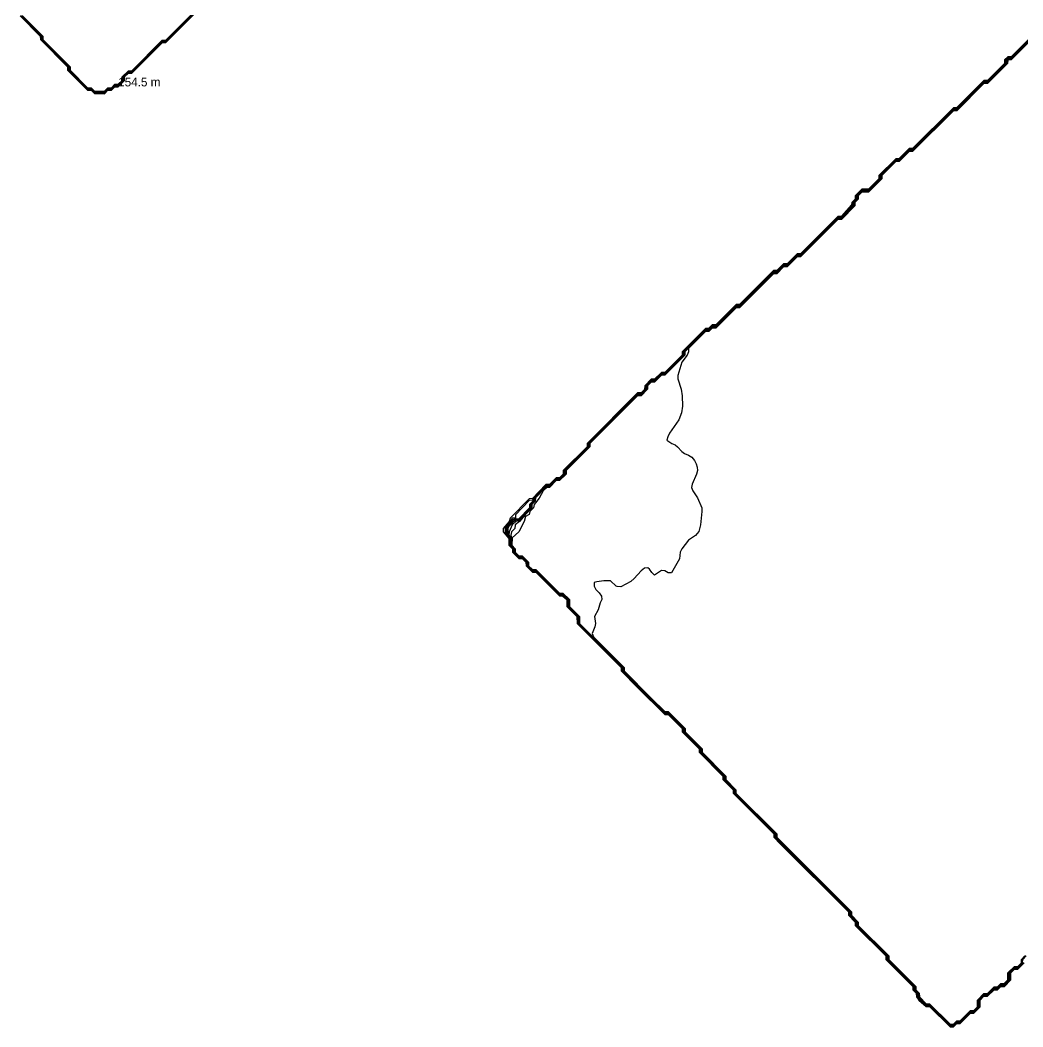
# Model space of a CAD drawing. Header units: metres. Extents: x 1651473 to 1651602, y 8211833 to 8211967.
# Drawn here: x 1651500.98 to 1651522.72, y 8211850.44 to 8211872.28 of the extents above; entities that cross this region are included whole.
import ezdxf

# ---------------------------------------------------------------- set-up
doc = ezdxf.new("R2010")
doc.units = ezdxf.units.M
doc.header["$MEASUREMENT"] = 0
doc.layers.add('Contour_Line_Minor', color=7, linetype='Continuous')
doc.layers.add('FeatureAttribs', color=7, linetype='Continuous')

# ---------------------------------------------------------------- blocks, each defined once
blk = doc.blocks.new('FEATURE')

msp = doc.modelspace()

# ---------------------------------------------------------------- linework, layer by layer
at = {"layer": 'Contour_Line_Minor', "color": 36, "true_color": 0x804000}
for points in [[(1651500.983, 8211872.369, 155), (1651501.42, 8211871.927, 155), (1651501.423, 8211871.854, 155), (1651502.012, 8211871.265, 155), (1651502.013, 8211871.191, 155), (1651502.445, 8211870.757, 155), (1651502.519, 8211870.756, 155), (1651502.593, 8211870.682, 155), (1651502.813, 8211870.681, 155), (1651502.887, 8211870.755, 155), (1651502.961, 8211870.756, 155), (1651503.034, 8211870.829, 155), (1651503.108, 8211870.83, 155), (1651503.248, 8211870.97, 155), (1651503.248, 8211871.044, 155), (1651503.329, 8211871.124, 155), (1651503.402, 8211871.125, 155), (1651504.065, 8211871.787, 155), (1651504.138, 8211871.788, 155), (1651504.801, 8211872.45, 155)], [(1651500.991, 8211872.369, 154.5), (1651501.429, 8211871.927, 154.5), (1651501.432, 8211871.854, 154.5), (1651502.021, 8211871.265, 154.5), (1651502.022, 8211871.191, 154.5), (1651502.445, 8211870.766, 154.5), (1651502.519, 8211870.765, 154.5), (1651502.593, 8211870.691, 154.5), (1651502.813, 8211870.69, 154.5), (1651502.887, 8211870.764, 154.5), (1651502.961, 8211870.765, 154.5), (1651503.034, 8211870.838, 154.5), (1651503.108, 8211870.839, 154.5), (1651503.239, 8211870.97, 154.5), (1651503.239, 8211871.044, 154.5), (1651503.329, 8211871.133, 154.5), (1651503.402, 8211871.134, 154.5), (1651504.065, 8211871.796, 154.5), (1651504.138, 8211871.797, 154.5), (1651504.801, 8211872.459, 154.5)], [(1651501, 8211872.369, 154), (1651501.438, 8211871.927, 154), (1651501.44, 8211871.854, 154), (1651502.03, 8211871.265, 154), (1651502.031, 8211871.191, 154), (1651502.445, 8211870.775, 154), (1651502.519, 8211870.774, 154), (1651502.593, 8211870.7, 154), (1651502.813, 8211870.7, 154), (1651502.887, 8211870.773, 154), (1651502.961, 8211870.774, 154), (1651503.034, 8211870.847, 154), (1651503.108, 8211870.848, 154), (1651503.23, 8211870.97, 154), (1651503.23, 8211871.044, 154), (1651503.329, 8211871.142, 154), (1651503.402, 8211871.142, 154), (1651504.065, 8211871.805, 154), (1651504.138, 8211871.806, 154), (1651504.801, 8211872.467, 154)], [(1651501.009, 8211872.369, 153.5), (1651501.447, 8211871.927, 153.5), (1651501.449, 8211871.854, 153.5), (1651502.039, 8211871.265, 153.5), (1651502.04, 8211871.191, 153.5), (1651502.445, 8211870.784, 153.5), (1651502.519, 8211870.783, 153.5), (1651502.593, 8211870.709, 153.5), (1651502.813, 8211870.709, 153.5), (1651502.887, 8211870.783, 153.5), (1651502.961, 8211870.783, 153.5), (1651503.034, 8211870.856, 153.5), (1651503.108, 8211870.857, 153.5), (1651503.221, 8211870.97, 153.5), (1651503.221, 8211871.044, 153.5), (1651503.329, 8211871.151, 153.5), (1651503.402, 8211871.151, 153.5), (1651504.065, 8211871.814, 153.5), (1651504.138, 8211871.815, 153.5), (1651504.801, 8211872.476, 153.5)], [(1651501.017, 8211872.369, 153), (1651501.457, 8211871.927, 153), (1651501.458, 8211871.854, 153), (1651502.048, 8211871.265, 153), (1651502.049, 8211871.191, 153), (1651502.445, 8211870.793, 153), (1651502.519, 8211870.792, 153), (1651502.593, 8211870.719, 153), (1651502.813, 8211870.718, 153), (1651502.887, 8211870.792, 153), (1651502.961, 8211870.792, 153), (1651503.034, 8211870.865, 153), (1651503.108, 8211870.866, 153), (1651503.212, 8211870.97, 153), (1651503.212, 8211871.044, 153), (1651503.329, 8211871.16, 153), (1651503.402, 8211871.16, 153), (1651504.065, 8211871.823, 153), (1651504.138, 8211871.824, 153), (1651504.801, 8211872.485, 153)], [(1651501.026, 8211872.369, 152.5), (1651501.466, 8211871.927, 152.5), (1651501.467, 8211871.854, 152.5), (1651502.057, 8211871.265, 152.5), (1651502.057, 8211871.191, 152.5), (1651502.445, 8211870.802, 152.5), (1651502.519, 8211870.802, 152.5), (1651502.593, 8211870.728, 152.5), (1651502.813, 8211870.727, 152.5), (1651502.887, 8211870.801, 152.5), (1651502.961, 8211870.801, 152.5), (1651503.034, 8211870.874, 152.5), (1651503.108, 8211870.875, 152.5), (1651503.203, 8211870.97, 152.5), (1651503.204, 8211871.044, 152.5), (1651503.329, 8211871.169, 152.5), (1651503.402, 8211871.169, 152.5), (1651504.065, 8211871.832, 152.5), (1651504.138, 8211871.833, 152.5), (1651504.801, 8211872.494, 152.5)], [(1651501.034, 8211872.369, 152), (1651501.475, 8211871.927, 152), (1651501.475, 8211871.854, 152), (1651502.066, 8211871.265, 152), (1651502.066, 8211871.191, 152), (1651502.445, 8211870.811, 152), (1651502.519, 8211870.811, 152), (1651502.593, 8211870.737, 152), (1651502.813, 8211870.737, 152), (1651502.887, 8211870.81, 152), (1651502.961, 8211870.81, 152), (1651503.034, 8211870.884, 152), (1651503.108, 8211870.884, 152), (1651503.195, 8211870.97, 152), (1651503.195, 8211871.044, 152), (1651503.329, 8211871.178, 152), (1651503.402, 8211871.178, 152), (1651504.065, 8211871.841, 152), (1651504.138, 8211871.841, 152), (1651504.801, 8211872.503, 152)], [(1651522.909, 8211871.922, 155), (1651522.467, 8211871.48, 155), (1651522.393, 8211871.48, 155), (1651522.326, 8211871.412, 155), (1651522.325, 8211871.339, 155), (1651521.952, 8211870.967, 155), (1651521.878, 8211870.965, 155), (1651521.289, 8211870.378, 155), (1651521.216, 8211870.377, 155), (1651520.332, 8211869.492, 155), (1651520.259, 8211869.492, 155), (1651520.038, 8211869.272, 155), (1651519.964, 8211869.271, 155), (1651519.601, 8211868.909, 155), (1651519.601, 8211868.836, 155), (1651519.375, 8211868.611, 155), (1651519.228, 8211868.609, 155), (1651519.086, 8211868.468, 155), (1651519.086, 8211868.394, 155), (1651519.012, 8211868.321, 155), (1651519.007, 8211868.27, 155), (1651518.79, 8211868.026, 155), (1651518.713, 8211868.02, 155), (1651517.903, 8211867.211, 155), (1651517.83, 8211867.211, 155), (1651517.609, 8211866.991, 155), (1651517.535, 8211866.991, 155), (1651517.388, 8211866.844, 155), (1651517.314, 8211866.844, 155), (1651516.578, 8211866.108, 155), (1651516.505, 8211866.106, 155), (1651516.063, 8211865.669, 155), (1651515.989, 8211865.667, 155), (1651515.916, 8211865.593, 155), (1651515.842, 8211865.591, 155), (1651515.332, 8211865.082, 155), (1651515.332, 8211865.008, 155), (1651514.959, 8211864.635, 155), (1651514.885, 8211864.634, 155), (1651514.738, 8211864.487, 155), (1651514.664, 8211864.486, 155), (1651514.524, 8211864.346, 155), (1651514.517, 8211864.266, 155), (1651514.444, 8211864.192, 155), (1651514.37, 8211864.192, 155), (1651513.273, 8211863.094, 155), (1651513.272, 8211863.021, 155), (1651512.757, 8211862.505, 155), (1651512.756, 8211862.432, 155), (1651512.677, 8211862.352, 155), (1651512.603, 8211862.352, 155), (1651512.456, 8211862.205, 155), (1651512.383, 8211862.204, 155), (1651512.088, 8211861.904, 155), (1651512.015, 8211861.893, 155), (1651511.604, 8211861.475, 155), (1651511.586, 8211861.401, 155), (1651511.455, 8211861.254, 155), (1651511.456, 8211861.181, 155), (1651511.58, 8211861.033, 155), (1651511.58, 8211860.886, 155), (1651511.654, 8211860.812, 155), (1651511.654, 8211860.739, 155), (1651511.794, 8211860.6, 155), (1651511.867, 8211860.6, 155), (1651511.949, 8211860.518, 155), (1651511.95, 8211860.444, 155), (1651512.088, 8211860.306, 155), (1651512.162, 8211860.305, 155), (1651512.677, 8211859.791, 155), (1651512.751, 8211859.783, 155), (1651512.833, 8211859.708, 155), (1651512.834, 8211859.561, 155), (1651513.054, 8211859.34, 155), (1651513.056, 8211859.193, 155), (1651514.012, 8211858.236, 155), (1651514.013, 8211858.163, 155), (1651514.373, 8211857.795, 155), (1651514.959, 8211857.214, 155), (1651515.033, 8211857.214, 155), (1651515.336, 8211856.911, 155), (1651515.336, 8211856.838, 155), (1651515.702, 8211856.47, 155), (1651515.703, 8211856.396, 155), (1651516.217, 8211855.881, 155), (1651516.218, 8211855.807, 155), (1651516.439, 8211855.586, 155), (1651516.439, 8211855.513, 155), (1651517.322, 8211854.629, 155), (1651517.323, 8211854.556, 155), (1651517.462, 8211854.41, 155), (1651518.94, 8211852.936, 155), (1651518.942, 8211852.863, 155), (1651519.089, 8211852.716, 155), (1651519.089, 8211852.642, 155), (1651519.751, 8211851.979, 155), (1651519.752, 8211851.906, 155), (1651520.337, 8211851.317, 155), (1651520.338, 8211851.243, 155), (1651520.411, 8211851.17, 155), (1651520.412, 8211851.096, 155), (1651520.468, 8211851.023, 155), (1651520.627, 8211850.883, 155), (1651520.7, 8211850.882, 155), (1651521.142, 8211850.442, 155), (1651521.216, 8211850.442, 155), (1651521.289, 8211850.513, 155), (1651521.363, 8211850.515, 155), (1651521.584, 8211850.737, 155), (1651521.657, 8211850.737, 155), (1651521.794, 8211850.875, 155), (1651521.796, 8211851.023, 155), (1651521.878, 8211851.104, 155), (1651521.952, 8211851.104, 155), (1651522.099, 8211851.244, 155), (1651522.173, 8211851.244, 155), (1651522.246, 8211851.319, 155), (1651522.32, 8211851.319, 155), (1651522.461, 8211851.464, 155), (1651522.46, 8211851.611, 155), (1651522.541, 8211851.693, 155), (1651522.614, 8211851.694, 155), (1651522.752, 8211851.832, 155)], [(1651522.909, 8211871.913, 154.5), (1651522.467, 8211871.472, 154.5), (1651522.393, 8211871.472, 154.5), (1651522.334, 8211871.412, 154.5), (1651522.333, 8211871.339, 154.5), (1651521.952, 8211870.958, 154.5), (1651521.878, 8211870.956, 154.5), (1651521.289, 8211870.369, 154.5), (1651521.216, 8211870.368, 154.5), (1651520.332, 8211869.484, 154.5), (1651520.259, 8211869.484, 154.5), (1651520.038, 8211869.264, 154.5), (1651519.964, 8211869.263, 154.5), (1651519.61, 8211868.909, 154.5), (1651519.609, 8211868.836, 154.5), (1651519.375, 8211868.603, 154.5), (1651519.228, 8211868.601, 154.5), (1651519.095, 8211868.468, 154.5), (1651519.094, 8211868.394, 154.5), (1651519.021, 8211868.321, 154.5), (1651519.014, 8211868.247, 154.5), (1651518.787, 8211868.014, 154.5), (1651518.713, 8211868.012, 154.5), (1651517.903, 8211867.203, 154.5), (1651517.83, 8211867.203, 154.5), (1651517.609, 8211866.983, 154.5), (1651517.535, 8211866.983, 154.5), (1651517.388, 8211866.836, 154.5), (1651517.314, 8211866.835, 154.5), (1651516.578, 8211866.099, 154.5), (1651516.505, 8211866.098, 154.5), (1651516.063, 8211865.66, 154.5), (1651515.989, 8211865.658, 154.5), (1651515.916, 8211865.584, 154.5), (1651515.842, 8211865.583, 154.5), (1651515.341, 8211865.082, 154.5), (1651515.341, 8211865.008, 154.5), (1651514.959, 8211864.626, 154.5), (1651514.885, 8211864.625, 154.5), (1651514.738, 8211864.478, 154.5), (1651514.664, 8211864.478, 154.5), (1651514.533, 8211864.346, 154.5), (1651514.533, 8211864.272, 154.5), (1651514.517, 8211864.257, 154.5), (1651514.444, 8211864.183, 154.5), (1651514.37, 8211864.183, 154.5), (1651513.282, 8211863.094, 154.5), (1651513.281, 8211863.021, 154.5), (1651512.765, 8211862.505, 154.5), (1651512.765, 8211862.432, 154.5), (1651512.677, 8211862.344, 154.5), (1651512.603, 8211862.343, 154.5), (1651512.456, 8211862.196, 154.5), (1651512.383, 8211862.195, 154.5), (1651512.102, 8211861.917, 154.5), (1651512.088, 8211861.863, 154.5), (1651512.015, 8211861.858, 154.5), (1651511.72, 8211861.549, 154.5), (1651511.719, 8211861.475, 154.5), (1651511.647, 8211861.471, 154.5), (1651511.607, 8211861.401, 154.5), (1651511.533, 8211861.328, 154.5), (1651511.497, 8211861.254, 154.5), (1651511.497, 8211861.181, 154.5), (1651511.522, 8211861.107, 154.5), (1651511.589, 8211861.033, 154.5), (1651511.589, 8211860.886, 154.5), (1651511.663, 8211860.812, 154.5), (1651511.663, 8211860.739, 154.5), (1651511.794, 8211860.608, 154.5), (1651511.867, 8211860.608, 154.5), (1651511.957, 8211860.518, 154.5), (1651511.958, 8211860.444, 154.5), (1651512.088, 8211860.314, 154.5), (1651512.162, 8211860.314, 154.5), (1651512.677, 8211859.799, 154.5), (1651512.751, 8211859.792, 154.5), (1651512.842, 8211859.708, 154.5), (1651512.842, 8211859.561, 154.5), (1651513.062, 8211859.34, 154.5), (1651513.064, 8211859.193, 154.5), (1651514.02, 8211858.236, 154.5), (1651514.02, 8211858.163, 154.5), (1651514.382, 8211857.795, 154.5), (1651514.959, 8211857.222, 154.5), (1651515.033, 8211857.222, 154.5), (1651515.344, 8211856.911, 154.5), (1651515.344, 8211856.838, 154.5), (1651515.71, 8211856.47, 154.5), (1651515.71, 8211856.396, 154.5), (1651516.225, 8211855.881, 154.5), (1651516.226, 8211855.807, 154.5), (1651516.447, 8211855.586, 154.5), (1651516.447, 8211855.513, 154.5), (1651517.33, 8211854.629, 154.5), (1651517.33, 8211854.556, 154.5), (1651517.462, 8211854.418, 154.5), (1651518.948, 8211852.936, 154.5), (1651518.95, 8211852.863, 154.5), (1651519.097, 8211852.716, 154.5), (1651519.097, 8211852.642, 154.5), (1651519.759, 8211851.979, 154.5), (1651519.76, 8211851.906, 154.5), (1651520.345, 8211851.317, 154.5), (1651520.346, 8211851.243, 154.5), (1651520.419, 8211851.17, 154.5), (1651520.42, 8211851.096, 154.5), (1651520.48, 8211851.03, 154.5), (1651520.627, 8211850.89, 154.5), (1651520.7, 8211850.89, 154.5), (1651521.142, 8211850.449, 154.5), (1651521.216, 8211850.449, 154.5), (1651521.289, 8211850.521, 154.5), (1651521.363, 8211850.523, 154.5), (1651521.584, 8211850.744, 154.5), (1651521.657, 8211850.744, 154.5), (1651521.786, 8211850.875, 154.5), (1651521.789, 8211851.023, 154.5), (1651521.878, 8211851.111, 154.5), (1651521.952, 8211851.111, 154.5), (1651522.099, 8211851.253, 154.5), (1651522.173, 8211851.253, 154.5), (1651522.246, 8211851.327, 154.5), (1651522.32, 8211851.327, 154.5), (1651522.453, 8211851.464, 154.5), (1651522.452, 8211851.611, 154.5), (1651522.541, 8211851.7, 154.5), (1651522.614, 8211851.701, 154.5), (1651522.745, 8211851.832, 154.5)], [(1651522.909, 8211871.905, 154), (1651522.467, 8211871.464, 154), (1651522.393, 8211871.464, 154), (1651522.342, 8211871.412, 154), (1651522.342, 8211871.339, 154), (1651521.952, 8211870.95, 154), (1651521.878, 8211870.948, 154), (1651521.289, 8211870.361, 154), (1651521.216, 8211870.36, 154), (1651520.332, 8211869.476, 154), (1651520.259, 8211869.476, 154), (1651520.038, 8211869.256, 154), (1651519.964, 8211869.255, 154), (1651519.618, 8211868.909, 154), (1651519.617, 8211868.836, 154), (1651519.375, 8211868.594, 154), (1651519.228, 8211868.593, 154), (1651519.103, 8211868.468, 154), (1651519.103, 8211868.394, 154), (1651519.029, 8211868.321, 154), (1651519.023, 8211868.247, 154), (1651518.787, 8211868.006, 154), (1651518.713, 8211868.004, 154), (1651517.903, 8211867.195, 154), (1651517.83, 8211867.195, 154), (1651517.609, 8211866.974, 154), (1651517.535, 8211866.974, 154), (1651517.388, 8211866.827, 154), (1651517.314, 8211866.827, 154), (1651516.578, 8211866.091, 154), (1651516.505, 8211866.09, 154), (1651516.063, 8211865.651, 154), (1651515.989, 8211865.65, 154), (1651515.916, 8211865.576, 154), (1651515.842, 8211865.575, 154), (1651515.35, 8211865.082, 154), (1651515.349, 8211865.008, 154), (1651514.959, 8211864.617, 154), (1651514.885, 8211864.617, 154), (1651514.738, 8211864.469, 154), (1651514.664, 8211864.469, 154), (1651514.542, 8211864.346, 154), (1651514.541, 8211864.272, 154), (1651514.517, 8211864.248, 154), (1651514.444, 8211864.174, 154), (1651514.37, 8211864.174, 154), (1651513.29, 8211863.094, 154), (1651513.29, 8211863.021, 154), (1651512.774, 8211862.505, 154), (1651512.774, 8211862.432, 154), (1651512.677, 8211862.335, 154), (1651512.603, 8211862.334, 154), (1651512.456, 8211862.186, 154), (1651512.383, 8211862.185, 154), (1651512.112, 8211861.917, 154), (1651512.095, 8211861.843, 154), (1651512.022, 8211861.769, 154), (1651512.022, 8211861.696, 154), (1651511.794, 8211861.461, 154), (1651511.72, 8211861.456, 154), (1651511.647, 8211861.435, 154), (1651511.554, 8211861.328, 154), (1651511.518, 8211861.254, 154), (1651511.518, 8211861.181, 154), (1651511.535, 8211861.107, 154), (1651511.599, 8211861.033, 154), (1651511.598, 8211860.886, 154), (1651511.671, 8211860.812, 154), (1651511.671, 8211860.739, 154), (1651511.794, 8211860.617, 154), (1651511.867, 8211860.616, 154), (1651511.966, 8211860.518, 154), (1651511.966, 8211860.444, 154), (1651512.088, 8211860.322, 154), (1651512.162, 8211860.322, 154), (1651512.677, 8211859.808, 154), (1651512.751, 8211859.801, 154), (1651512.85, 8211859.708, 154), (1651512.85, 8211859.561, 154), (1651513.071, 8211859.34, 154), (1651513.072, 8211859.193, 154), (1651514.028, 8211858.236, 154), (1651514.028, 8211858.163, 154), (1651514.391, 8211857.795, 154), (1651514.959, 8211857.23, 154), (1651515.033, 8211857.23, 154), (1651515.352, 8211856.911, 154), (1651515.352, 8211856.838, 154), (1651515.718, 8211856.47, 154), (1651515.718, 8211856.396, 154), (1651516.233, 8211855.881, 154), (1651516.234, 8211855.807, 154), (1651516.455, 8211855.586, 154), (1651516.455, 8211855.513, 154), (1651517.338, 8211854.629, 154), (1651517.338, 8211854.556, 154), (1651517.462, 8211854.427, 154), (1651518.956, 8211852.936, 154), (1651518.957, 8211852.863, 154), (1651519.104, 8211852.716, 154), (1651519.104, 8211852.642, 154), (1651519.766, 8211851.979, 154), (1651519.767, 8211851.906, 154), (1651520.353, 8211851.317, 154), (1651520.354, 8211851.243, 154), (1651520.427, 8211851.17, 154), (1651520.427, 8211851.096, 154), (1651520.48, 8211851.038, 154), (1651520.627, 8211850.898, 154), (1651520.7, 8211850.897, 154), (1651521.142, 8211850.457, 154), (1651521.216, 8211850.457, 154), (1651521.289, 8211850.529, 154), (1651521.363, 8211850.53, 154), (1651521.584, 8211850.752, 154), (1651521.657, 8211850.752, 154), (1651521.779, 8211850.875, 154), (1651521.781, 8211851.023, 154), (1651521.878, 8211851.119, 154), (1651521.952, 8211851.119, 154), (1651522.099, 8211851.261, 154), (1651522.173, 8211851.261, 154), (1651522.246, 8211851.335, 154), (1651522.32, 8211851.336, 154), (1651522.446, 8211851.464, 154), (1651522.445, 8211851.611, 154), (1651522.541, 8211851.708, 154), (1651522.614, 8211851.709, 154), (1651522.737, 8211851.832, 154)], [(1651522.909, 8211871.897, 153.5), (1651522.467, 8211871.456, 153.5), (1651522.393, 8211871.455, 153.5), (1651522.35, 8211871.412, 153.5), (1651522.35, 8211871.339, 153.5), (1651521.952, 8211870.942, 153.5), (1651521.878, 8211870.94, 153.5), (1651521.289, 8211870.352, 153.5), (1651521.216, 8211870.352, 153.5), (1651520.332, 8211869.468, 153.5), (1651520.259, 8211869.468, 153.5), (1651520.038, 8211869.248, 153.5), (1651519.964, 8211869.247, 153.5), (1651519.626, 8211868.909, 153.5), (1651519.625, 8211868.836, 153.5), (1651519.375, 8211868.586, 153.5), (1651519.228, 8211868.585, 153.5), (1651519.111, 8211868.468, 153.5), (1651519.111, 8211868.394, 153.5), (1651519.037, 8211868.321, 153.5), (1651519.032, 8211868.247, 153.5), (1651518.787, 8211867.997, 153.5), (1651518.713, 8211867.996, 153.5), (1651517.903, 8211867.186, 153.5), (1651517.83, 8211867.186, 153.5), (1651517.609, 8211866.966, 153.5), (1651517.535, 8211866.966, 153.5), (1651517.388, 8211866.819, 153.5), (1651517.314, 8211866.818, 153.5), (1651516.578, 8211866.082, 153.5), (1651516.505, 8211866.081, 153.5), (1651516.063, 8211865.642, 153.5), (1651515.989, 8211865.641, 153.5), (1651515.916, 8211865.567, 153.5), (1651515.842, 8211865.566, 153.5), (1651515.358, 8211865.082, 153.5), (1651515.358, 8211865.008, 153.5), (1651514.959, 8211864.609, 153.5), (1651514.885, 8211864.608, 153.5), (1651514.738, 8211864.46, 153.5), (1651514.664, 8211864.46, 153.5), (1651514.55, 8211864.346, 153.5), (1651514.55, 8211864.272, 153.5), (1651514.517, 8211864.239, 153.5), (1651514.444, 8211864.166, 153.5), (1651514.37, 8211864.165, 153.5), (1651513.299, 8211863.094, 153.5), (1651513.299, 8211863.021, 153.5), (1651512.783, 8211862.505, 153.5), (1651512.783, 8211862.432, 153.5), (1651512.677, 8211862.326, 153.5), (1651512.603, 8211862.325, 153.5), (1651512.456, 8211862.177, 153.5), (1651512.383, 8211862.175, 153.5), (1651512.122, 8211861.917, 153.5), (1651512.109, 8211861.843, 153.5), (1651512.036, 8211861.769, 153.5), (1651512.036, 8211861.696, 153.5), (1651511.794, 8211861.446, 153.5), (1651511.72, 8211861.437, 153.5), (1651511.649, 8211861.401, 153.5), (1651511.573, 8211861.325, 153.5), (1651511.538, 8211861.254, 153.5), (1651511.549, 8211861.107, 153.5), (1651511.608, 8211861.033, 153.5), (1651511.607, 8211860.886, 153.5), (1651511.68, 8211860.812, 153.5), (1651511.68, 8211860.739, 153.5), (1651511.794, 8211860.625, 153.5), (1651511.867, 8211860.625, 153.5), (1651511.974, 8211860.518, 153.5), (1651511.974, 8211860.444, 153.5), (1651512.088, 8211860.331, 153.5), (1651512.162, 8211860.33, 153.5), (1651512.677, 8211859.816, 153.5), (1651512.751, 8211859.81, 153.5), (1651512.858, 8211859.708, 153.5), (1651512.858, 8211859.561, 153.5), (1651513.079, 8211859.34, 153.5), (1651513.079, 8211859.193, 153.5), (1651514.036, 8211858.236, 153.5), (1651514.036, 8211858.163, 153.5), (1651514.399, 8211857.795, 153.5), (1651514.959, 8211857.238, 153.5), (1651515.033, 8211857.238, 153.5), (1651515.359, 8211856.911, 153.5), (1651515.359, 8211856.838, 153.5), (1651515.726, 8211856.47, 153.5), (1651515.726, 8211856.396, 153.5), (1651516.241, 8211855.881, 153.5), (1651516.241, 8211855.807, 153.5), (1651516.463, 8211855.586, 153.5), (1651516.463, 8211855.513, 153.5), (1651517.346, 8211854.629, 153.5), (1651517.346, 8211854.556, 153.5), (1651517.462, 8211854.436, 153.5), (1651518.963, 8211852.936, 153.5), (1651518.965, 8211852.863, 153.5), (1651519.112, 8211852.716, 153.5), (1651519.112, 8211852.642, 153.5), (1651519.774, 8211851.979, 153.5), (1651519.775, 8211851.906, 153.5), (1651520.361, 8211851.317, 153.5), (1651520.361, 8211851.243, 153.5), (1651520.435, 8211851.17, 153.5), (1651520.435, 8211851.096, 153.5), (1651520.48, 8211851.047, 153.5), (1651520.627, 8211850.906, 153.5), (1651520.7, 8211850.905, 153.5), (1651521.142, 8211850.465, 153.5), (1651521.216, 8211850.464, 153.5), (1651521.289, 8211850.537, 153.5), (1651521.363, 8211850.538, 153.5), (1651521.584, 8211850.759, 153.5), (1651521.657, 8211850.76, 153.5), (1651521.772, 8211850.875, 153.5), (1651521.774, 8211851.023, 153.5), (1651521.878, 8211851.126, 153.5), (1651521.952, 8211851.126, 153.5), (1651522.099, 8211851.269, 153.5), (1651522.173, 8211851.269, 153.5), (1651522.246, 8211851.344, 153.5), (1651522.32, 8211851.344, 153.5), (1651522.438, 8211851.464, 153.5), (1651522.437, 8211851.611, 153.5), (1651522.541, 8211851.716, 153.5), (1651522.614, 8211851.716, 153.5), (1651522.73, 8211851.832, 153.5)], [(1651522.909, 8211871.888, 153), (1651522.467, 8211871.448, 153), (1651522.393, 8211871.447, 153), (1651522.358, 8211871.412, 153), (1651522.358, 8211871.339, 153), (1651521.952, 8211870.933, 153), (1651521.878, 8211870.932, 153), (1651521.289, 8211870.344, 153), (1651521.216, 8211870.344, 153), (1651520.332, 8211869.46, 153), (1651520.259, 8211869.46, 153), (1651520.038, 8211869.24, 153), (1651519.964, 8211869.239, 153), (1651519.634, 8211868.909, 153), (1651519.634, 8211868.836, 153), (1651519.375, 8211868.578, 153), (1651519.228, 8211868.577, 153), (1651519.119, 8211868.468, 153), (1651519.119, 8211868.394, 153), (1651519.046, 8211868.321, 153), (1651519.042, 8211868.247, 153), (1651518.787, 8211867.989, 153), (1651518.713, 8211867.988, 153), (1651517.903, 8211867.178, 153), (1651517.83, 8211867.178, 153), (1651517.609, 8211866.957, 153), (1651517.535, 8211866.957, 153), (1651517.388, 8211866.81, 153), (1651517.314, 8211866.81, 153), (1651516.578, 8211866.074, 153), (1651516.505, 8211866.073, 153), (1651516.063, 8211865.634, 153), (1651515.989, 8211865.633, 153), (1651515.916, 8211865.559, 153), (1651515.842, 8211865.558, 153), (1651515.367, 8211865.082, 153), (1651515.366, 8211865.008, 153), (1651514.959, 8211864.6, 153), (1651514.885, 8211864.599, 153), (1651514.738, 8211864.452, 153), (1651514.664, 8211864.451, 153), (1651514.559, 8211864.346, 153), (1651514.559, 8211864.272, 153), (1651514.444, 8211864.157, 153), (1651514.37, 8211864.156, 153), (1651513.308, 8211863.094, 153), (1651513.307, 8211863.021, 153), (1651512.792, 8211862.505, 153), (1651512.791, 8211862.432, 153), (1651512.677, 8211862.317, 153), (1651512.603, 8211862.317, 153), (1651512.456, 8211862.168, 153), (1651512.383, 8211862.166, 153), (1651512.133, 8211861.917, 153), (1651512.123, 8211861.843, 153), (1651512.05, 8211861.769, 153), (1651512.05, 8211861.696, 153), (1651511.794, 8211861.431, 153), (1651511.687, 8211861.401, 153), (1651511.573, 8211861.284, 153), (1651511.558, 8211861.254, 153), (1651511.562, 8211861.107, 153), (1651511.618, 8211861.033, 153), (1651511.615, 8211860.886, 153), (1651511.688, 8211860.812, 153), (1651511.689, 8211860.739, 153), (1651511.794, 8211860.633, 153), (1651511.867, 8211860.633, 153), (1651511.982, 8211860.518, 153), (1651511.983, 8211860.444, 153), (1651512.088, 8211860.339, 153), (1651512.162, 8211860.338, 153), (1651512.677, 8211859.824, 153), (1651512.751, 8211859.82, 153), (1651512.866, 8211859.708, 153), (1651512.866, 8211859.561, 153), (1651513.087, 8211859.34, 153), (1651513.087, 8211859.193, 153), (1651514.043, 8211858.236, 153), (1651514.044, 8211858.163, 153), (1651514.408, 8211857.795, 153), (1651514.959, 8211857.246, 153), (1651515.033, 8211857.246, 153), (1651515.367, 8211856.911, 153), (1651515.367, 8211856.838, 153), (1651515.734, 8211856.47, 153), (1651515.734, 8211856.396, 153), (1651516.249, 8211855.881, 153), (1651516.249, 8211855.807, 153), (1651516.47, 8211855.586, 153), (1651516.471, 8211855.513, 153), (1651517.354, 8211854.629, 153), (1651517.354, 8211854.556, 153), (1651517.462, 8211854.444, 153), (1651518.971, 8211852.936, 153), (1651518.972, 8211852.863, 153), (1651519.119, 8211852.716, 153), (1651519.119, 8211852.642, 153), (1651519.781, 8211851.979, 153), (1651519.782, 8211851.906, 153), (1651520.369, 8211851.317, 153), (1651520.369, 8211851.243, 153), (1651520.443, 8211851.17, 153), (1651520.443, 8211851.096, 153), (1651520.48, 8211851.056, 153), (1651520.627, 8211850.913, 153), (1651520.7, 8211850.913, 153), (1651521.142, 8211850.472, 153), (1651521.216, 8211850.472, 153), (1651521.289, 8211850.544, 153), (1651521.363, 8211850.546, 153), (1651521.584, 8211850.767, 153), (1651521.657, 8211850.767, 153), (1651521.764, 8211850.875, 153), (1651521.766, 8211851.023, 153), (1651521.878, 8211851.134, 153), (1651521.952, 8211851.134, 153), (1651522.099, 8211851.277, 153), (1651522.173, 8211851.278, 153), (1651522.246, 8211851.352, 153), (1651522.32, 8211851.352, 153), (1651522.43, 8211851.464, 153), (1651522.429, 8211851.611, 153), (1651522.541, 8211851.723, 153), (1651522.614, 8211851.724, 153), (1651522.722, 8211851.832, 153)], [(1651522.909, 8211871.88, 152.5), (1651522.467, 8211871.439, 152.5), (1651522.393, 8211871.439, 152.5), (1651522.366, 8211871.412, 152.5), (1651522.366, 8211871.339, 152.5), (1651521.952, 8211870.925, 152.5), (1651521.878, 8211870.924, 152.5), (1651521.289, 8211870.336, 152.5), (1651521.216, 8211870.335, 152.5), (1651520.332, 8211869.452, 152.5), (1651520.259, 8211869.452, 152.5), (1651520.038, 8211869.231, 152.5), (1651519.964, 8211869.231, 152.5), (1651519.642, 8211868.909, 152.5), (1651519.642, 8211868.836, 152.5), (1651519.375, 8211868.569, 152.5), (1651519.228, 8211868.568, 152.5), (1651519.128, 8211868.468, 152.5), (1651519.127, 8211868.394, 152.5), (1651519.054, 8211868.321, 152.5), (1651519.051, 8211868.247, 152.5), (1651518.787, 8211867.98, 152.5), (1651518.713, 8211867.979, 152.5), (1651517.903, 8211867.17, 152.5), (1651517.83, 8211867.169, 152.5), (1651517.609, 8211866.949, 152.5), (1651517.535, 8211866.949, 152.5), (1651517.388, 8211866.802, 152.5), (1651517.314, 8211866.801, 152.5), (1651516.578, 8211866.065, 152.5), (1651516.505, 8211866.065, 152.5), (1651516.063, 8211865.625, 152.5), (1651515.989, 8211865.624, 152.5), (1651515.916, 8211865.55, 152.5), (1651515.842, 8211865.549, 152.5), (1651515.375, 8211865.082, 152.5), (1651515.375, 8211865.008, 152.5), (1651514.959, 8211864.591, 152.5), (1651514.885, 8211864.591, 152.5), (1651514.738, 8211864.443, 152.5), (1651514.664, 8211864.443, 152.5), (1651514.568, 8211864.346, 152.5), (1651514.568, 8211864.272, 152.5), (1651514.444, 8211864.148, 152.5), (1651514.37, 8211864.147, 152.5), (1651513.316, 8211863.094, 152.5), (1651513.316, 8211863.021, 152.5), (1651512.8, 8211862.505, 152.5), (1651512.8, 8211862.432, 152.5), (1651512.677, 8211862.308, 152.5), (1651512.603, 8211862.308, 152.5), (1651512.456, 8211862.158, 152.5), (1651512.383, 8211862.156, 152.5), (1651512.143, 8211861.917, 152.5), (1651512.136, 8211861.843, 152.5), (1651512.064, 8211861.769, 152.5), (1651512.064, 8211861.696, 152.5), (1651511.794, 8211861.416, 152.5), (1651511.728, 8211861.401, 152.5), (1651511.651, 8211861.328, 152.5), (1651511.583, 8211861.181, 152.5), (1651511.579, 8211861.107, 152.5), (1651511.627, 8211861.033, 152.5), (1651511.624, 8211860.886, 152.5), (1651511.697, 8211860.812, 152.5), (1651511.697, 8211860.739, 152.5), (1651511.794, 8211860.642, 152.5), (1651511.867, 8211860.641, 152.5), (1651511.991, 8211860.518, 152.5), (1651511.991, 8211860.444, 152.5), (1651512.088, 8211860.347, 152.5), (1651512.162, 8211860.347, 152.5), (1651512.677, 8211859.832, 152.5), (1651512.751, 8211859.829, 152.5), (1651512.874, 8211859.708, 152.5), (1651512.875, 8211859.561, 152.5), (1651513.095, 8211859.34, 152.5), (1651513.095, 8211859.193, 152.5), (1651514.051, 8211858.236, 152.5), (1651514.052, 8211858.163, 152.5), (1651514.417, 8211857.795, 152.5), (1651514.959, 8211857.254, 152.5), (1651515.033, 8211857.254, 152.5), (1651515.375, 8211856.911, 152.5), (1651515.375, 8211856.838, 152.5), (1651515.742, 8211856.47, 152.5), (1651515.742, 8211856.396, 152.5), (1651516.257, 8211855.881, 152.5), (1651516.257, 8211855.807, 152.5), (1651516.478, 8211855.586, 152.5), (1651516.479, 8211855.513, 152.5), (1651517.361, 8211854.629, 152.5), (1651517.361, 8211854.556, 152.5), (1651518.979, 8211852.936, 152.5), (1651518.98, 8211852.863, 152.5), (1651519.127, 8211852.716, 152.5), (1651519.127, 8211852.642, 152.5), (1651519.789, 8211851.979, 152.5), (1651519.789, 8211851.906, 152.5), (1651520.377, 8211851.317, 152.5), (1651520.377, 8211851.243, 152.5), (1651520.451, 8211851.17, 152.5), (1651520.451, 8211851.096, 152.5), (1651520.48, 8211851.064, 152.5), (1651520.627, 8211850.921, 152.5), (1651520.7, 8211850.921, 152.5), (1651521.142, 8211850.48, 152.5), (1651521.216, 8211850.48, 152.5), (1651521.289, 8211850.552, 152.5), (1651521.363, 8211850.553, 152.5), (1651521.584, 8211850.775, 152.5), (1651521.657, 8211850.775, 152.5), (1651521.757, 8211850.875, 152.5), (1651521.758, 8211851.023, 152.5), (1651521.878, 8211851.142, 152.5), (1651521.952, 8211851.141, 152.5), (1651522.099, 8211851.286, 152.5), (1651522.173, 8211851.286, 152.5), (1651522.246, 8211851.36, 152.5), (1651522.32, 8211851.361, 152.5), (1651522.422, 8211851.464, 152.5), (1651522.421, 8211851.611, 152.5), (1651522.541, 8211851.731, 152.5), (1651522.614, 8211851.731, 152.5), (1651522.715, 8211851.832, 152.5), (1651522.717, 8211851.906, 152.5), (1651522.791, 8211851.979, 152.5)], [(1651522.909, 8211871.871, 152), (1651522.467, 8211871.431, 152), (1651522.393, 8211871.431, 152), (1651522.375, 8211871.412, 152), (1651522.374, 8211871.339, 152), (1651521.952, 8211870.916, 152), (1651521.878, 8211870.916, 152), (1651521.289, 8211870.327, 152), (1651521.216, 8211870.327, 152), (1651520.332, 8211869.444, 152), (1651520.259, 8211869.443, 152), (1651520.038, 8211869.223, 152), (1651519.964, 8211869.223, 152), (1651519.65, 8211868.909, 152), (1651519.65, 8211868.836, 152), (1651519.375, 8211868.561, 152), (1651519.228, 8211868.56, 152), (1651519.136, 8211868.468, 152), (1651519.136, 8211868.394, 152), (1651519.062, 8211868.321, 152), (1651519.06, 8211868.247, 152), (1651518.787, 8211867.972, 152), (1651518.713, 8211867.971, 152), (1651517.903, 8211867.161, 152), (1651517.83, 8211867.161, 152), (1651517.609, 8211866.94, 152), (1651517.535, 8211866.94, 152), (1651517.388, 8211866.793, 152), (1651517.314, 8211866.793, 152), (1651516.578, 8211866.057, 152), (1651516.505, 8211866.057, 152), (1651516.063, 8211865.616, 152), (1651515.989, 8211865.616, 152), (1651515.916, 8211865.542, 152), (1651515.842, 8211865.541, 152), (1651515.384, 8211865.082, 152), (1651515.384, 8211865.008, 152), (1651514.959, 8211864.583, 152), (1651514.885, 8211864.582, 152), (1651514.738, 8211864.434, 152), (1651514.664, 8211864.434, 152), (1651514.577, 8211864.346, 152), (1651514.576, 8211864.272, 152), (1651514.444, 8211864.139, 152), (1651514.37, 8211864.138, 152), (1651513.325, 8211863.094, 152), (1651513.325, 8211863.021, 152), (1651512.809, 8211862.505, 152), (1651512.809, 8211862.432, 152), (1651512.677, 8211862.299, 152), (1651512.603, 8211862.299, 152), (1651512.456, 8211862.149, 152), (1651512.383, 8211862.146, 152), (1651512.153, 8211861.917, 152), (1651512.15, 8211861.843, 152), (1651512.078, 8211861.769, 152), (1651512.078, 8211861.696, 152), (1651511.931, 8211861.549, 152), (1651511.807, 8211861.401, 152), (1651511.717, 8211861.328, 152), (1651511.707, 8211861.254, 152), (1651511.633, 8211861.181, 152), (1651511.619, 8211861.107, 152), (1651511.636, 8211861.033, 152), (1651511.633, 8211860.886, 152), (1651511.706, 8211860.812, 152), (1651511.706, 8211860.739, 152), (1651511.794, 8211860.65, 152), (1651511.867, 8211860.65, 152), (1651511.999, 8211860.518, 152), (1651511.999, 8211860.444, 152), (1651512.088, 8211860.355, 152), (1651512.162, 8211860.355, 152), (1651512.677, 8211859.84, 152), (1651512.751, 8211859.838, 152), (1651512.882, 8211859.708, 152), (1651512.883, 8211859.561, 152), (1651513.103, 8211859.34, 152), (1651513.103, 8211859.193, 152), (1651514.059, 8211858.236, 152), (1651514.059, 8211858.163, 152), (1651514.37, 8211857.85, 152), (1651514.959, 8211857.262, 152), (1651515.033, 8211857.262, 152), (1651515.383, 8211856.911, 152), (1651515.383, 8211856.838, 152), (1651515.75, 8211856.47, 152), (1651515.75, 8211856.396, 152), (1651516.265, 8211855.881, 152), (1651516.265, 8211855.807, 152), (1651516.486, 8211855.586, 152), (1651516.486, 8211855.513, 152), (1651517.369, 8211854.629, 152), (1651517.369, 8211854.556, 152), (1651518.987, 8211852.936, 152), (1651518.988, 8211852.863, 152), (1651519.135, 8211852.716, 152), (1651519.135, 8211852.642, 152), (1651519.797, 8211851.979, 152), (1651519.797, 8211851.906, 152), (1651520.384, 8211851.317, 152), (1651520.385, 8211851.243, 152), (1651520.458, 8211851.17, 152), (1651520.459, 8211851.096, 152), (1651520.48, 8211851.073, 152), (1651520.627, 8211850.929, 152), (1651520.7, 8211850.928, 152), (1651521.142, 8211850.487, 152), (1651521.216, 8211850.487, 152), (1651521.289, 8211850.56, 152), (1651521.363, 8211850.561, 152), (1651521.584, 8211850.782, 152), (1651521.657, 8211850.783, 152), (1651521.749, 8211850.875, 152), (1651521.751, 8211851.023, 152), (1651521.878, 8211851.149, 152), (1651521.952, 8211851.149, 152), (1651522.099, 8211851.294, 152), (1651522.173, 8211851.294, 152), (1651522.246, 8211851.369, 152), (1651522.32, 8211851.369, 152), (1651522.414, 8211851.464, 152), (1651522.414, 8211851.611, 152), (1651522.541, 8211851.739, 152), (1651522.614, 8211851.739, 152), (1651522.707, 8211851.832, 152), (1651522.709, 8211851.906, 152), (1651522.783, 8211851.979, 152)], [(1651522.909, 8211871.863, 151.5), (1651522.467, 8211871.423, 151.5), (1651522.393, 8211871.423, 151.5), (1651522.383, 8211871.412, 151.5), (1651522.383, 8211871.339, 151.5), (1651521.952, 8211870.908, 151.5), (1651521.878, 8211870.908, 151.5), (1651521.289, 8211870.319, 151.5), (1651521.216, 8211870.319, 151.5), (1651520.332, 8211869.435, 151.5), (1651520.259, 8211869.435, 151.5), (1651520.038, 8211869.215, 151.5), (1651519.964, 8211869.215, 151.5), (1651519.659, 8211868.909, 151.5), (1651519.658, 8211868.836, 151.5), (1651519.375, 8211868.553, 151.5), (1651519.228, 8211868.552, 151.5), (1651519.144, 8211868.468, 151.5), (1651519.144, 8211868.394, 151.5), (1651519.07, 8211868.321, 151.5), (1651519.069, 8211868.247, 151.5), (1651518.787, 8211867.963, 151.5), (1651518.713, 8211867.963, 151.5), (1651517.903, 8211867.153, 151.5), (1651517.83, 8211867.153, 151.5), (1651517.609, 8211866.932, 151.5), (1651517.535, 8211866.932, 151.5), (1651517.388, 8211866.785, 151.5), (1651517.314, 8211866.784, 151.5), (1651516.578, 8211866.049, 151.5), (1651516.505, 8211866.048, 151.5), (1651516.063, 8211865.607, 151.5), (1651515.989, 8211865.607, 151.5), (1651515.916, 8211865.533, 151.5), (1651515.842, 8211865.533, 151.5), (1651515.392, 8211865.082, 151.5), (1651515.392, 8211865.008, 151.5), (1651514.959, 8211864.574, 151.5), (1651514.885, 8211864.573, 151.5), (1651514.738, 8211864.425, 151.5), (1651514.664, 8211864.425, 151.5), (1651514.585, 8211864.346, 151.5), (1651514.585, 8211864.272, 151.5), (1651514.444, 8211864.13, 151.5), (1651514.37, 8211864.13, 151.5), (1651513.334, 8211863.094, 151.5), (1651513.333, 8211863.021, 151.5), (1651512.818, 8211862.505, 151.5), (1651512.818, 8211862.432, 151.5), (1651512.677, 8211862.29, 151.5), (1651512.603, 8211862.29, 151.5), (1651512.456, 8211862.14, 151.5), (1651512.399, 8211862.137, 151.5), (1651512.325, 8211862.064, 151.5), (1651512.235, 8211861.907, 151.5), (1651512.124, 8211861.769, 151.5), (1651512.109, 8211861.696, 151.5), (1651512.031, 8211861.622, 151.5), (1651512.015, 8211861.552, 151.5), (1651511.941, 8211861.514, 151.5), (1651511.91, 8211861.401, 151.5), (1651511.795, 8211861.181, 151.5), (1651511.647, 8211861.049, 151.5), (1651511.642, 8211860.886, 151.5), (1651511.714, 8211860.812, 151.5), (1651511.714, 8211860.739, 151.5), (1651511.794, 8211860.659, 151.5), (1651511.867, 8211860.658, 151.5), (1651512.007, 8211860.518, 151.5), (1651512.007, 8211860.444, 151.5), (1651512.088, 8211860.364, 151.5), (1651512.162, 8211860.363, 151.5), (1651512.677, 8211859.849, 151.5), (1651512.751, 8211859.848, 151.5), (1651512.891, 8211859.708, 151.5), (1651512.891, 8211859.561, 151.5), (1651513.111, 8211859.34, 151.5), (1651513.111, 8211859.193, 151.5), (1651514.067, 8211858.236, 151.5), (1651514.067, 8211858.163, 151.5), (1651514.508, 8211857.721, 151.5), (1651514.959, 8211857.27, 151.5), (1651515.033, 8211857.27, 151.5), (1651515.391, 8211856.911, 151.5), (1651515.391, 8211856.838, 151.5), (1651515.758, 8211856.47, 151.5), (1651515.758, 8211856.396, 151.5), (1651516.273, 8211855.881, 151.5), (1651516.273, 8211855.807, 151.5), (1651516.494, 8211855.586, 151.5), (1651516.494, 8211855.513, 151.5), (1651517.377, 8211854.629, 151.5), (1651517.377, 8211854.556, 151.5), (1651518.995, 8211852.936, 151.5), (1651518.995, 8211852.863, 151.5), (1651519.142, 8211852.716, 151.5), (1651519.142, 8211852.642, 151.5), (1651519.804, 8211851.979, 151.5), (1651519.804, 8211851.906, 151.5), (1651520.392, 8211851.317, 151.5), (1651520.393, 8211851.243, 151.5), (1651520.466, 8211851.17, 151.5), (1651520.466, 8211851.096, 151.5), (1651520.48, 8211851.082, 151.5), (1651520.627, 8211850.936, 151.5), (1651520.7, 8211850.936, 151.5), (1651521.142, 8211850.495, 151.5), (1651521.216, 8211850.495, 151.5), (1651521.289, 8211850.568, 151.5), (1651521.363, 8211850.568, 151.5), (1651521.584, 8211850.79, 151.5), (1651521.657, 8211850.79, 151.5), (1651521.742, 8211850.875, 151.5), (1651521.743, 8211851.023, 151.5), (1651521.878, 8211851.157, 151.5), (1651521.952, 8211851.156, 151.5), (1651522.099, 8211851.302, 151.5), (1651522.173, 8211851.302, 151.5), (1651522.246, 8211851.377, 151.5), (1651522.32, 8211851.377, 151.5), (1651522.406, 8211851.464, 151.5), (1651522.406, 8211851.611, 151.5), (1651522.541, 8211851.746, 151.5), (1651522.614, 8211851.747, 151.5), (1651522.7, 8211851.832, 151.5), (1651522.701, 8211851.906, 151.5), (1651522.775, 8211851.979, 151.5)], [(1651522.909, 8211871.855, 151), (1651522.467, 8211871.415, 151), (1651522.393, 8211871.415, 151), (1651522.391, 8211871.339, 151), (1651521.952, 8211870.9, 151), (1651521.878, 8211870.899, 151), (1651521.289, 8211870.311, 151), (1651521.216, 8211870.311, 151), (1651520.332, 8211869.427, 151), (1651520.259, 8211869.427, 151), (1651520.038, 8211869.207, 151), (1651519.964, 8211869.207, 151), (1651519.667, 8211868.909, 151), (1651519.667, 8211868.836, 151), (1651519.375, 8211868.544, 151), (1651519.228, 8211868.544, 151), (1651519.152, 8211868.468, 151), (1651519.152, 8211868.394, 151), (1651519.079, 8211868.321, 151), (1651519.078, 8211868.247, 151), (1651518.787, 8211867.955, 151), (1651518.713, 8211867.955, 151), (1651517.903, 8211867.145, 151), (1651517.83, 8211867.144, 151), (1651517.609, 8211866.923, 151), (1651517.535, 8211866.923, 151), (1651517.388, 8211866.776, 151), (1651517.314, 8211866.776, 151), (1651516.578, 8211866.04, 151), (1651516.505, 8211866.04, 151), (1651516.063, 8211865.599, 151), (1651515.989, 8211865.598, 151), (1651515.916, 8211865.525, 151), (1651515.842, 8211865.524, 151), (1651515.474, 8211865.155, 151), (1651515.473, 8211865.082, 151), (1651515.446, 8211865.008, 151), (1651515.329, 8211864.861, 151), (1651515.24, 8211864.567, 151), (1651515.241, 8211864.493, 151), (1651515.313, 8211864.272, 151), (1651515.334, 8211864.125, 151), (1651515.34, 8211863.904, 151), (1651515.321, 8211863.757, 151), (1651515.265, 8211863.61, 151), (1651515.061, 8211863.315, 151), (1651515.021, 8211863.242, 151), (1651515.004, 8211863.168, 151), (1651515.112, 8211863.094, 151), (1651515.18, 8211863.062, 151), (1651515.234, 8211863.021, 151), (1651515.327, 8211862.919, 151), (1651515.389, 8211862.874, 151), (1651515.474, 8211862.844, 151), (1651515.548, 8211862.796, 151), (1651515.602, 8211862.726, 151), (1651515.64, 8211862.653, 151), (1651515.663, 8211862.579, 151), (1651515.664, 8211862.505, 151), (1651515.645, 8211862.432, 151), (1651515.55, 8211862.211, 151), (1651515.538, 8211862.137, 151), (1651515.569, 8211862.064, 151), (1651515.665, 8211861.917, 151), (1651515.761, 8211861.696, 151), (1651515.764, 8211861.622, 151), (1651515.73, 8211861.328, 151), (1651515.695, 8211861.185, 151), (1651515.621, 8211861.099, 151), (1651515.474, 8211860.995, 151), (1651515.33, 8211860.812, 151), (1651515.294, 8211860.739, 151), (1651515.275, 8211860.592, 151), (1651515.106, 8211860.29, 151), (1651515.033, 8211860.288, 151), (1651514.959, 8211860.331, 151), (1651514.885, 8211860.343, 151), (1651514.738, 8211860.24, 151), (1651514.675, 8211860.297, 151), (1651514.628, 8211860.371, 151), (1651514.591, 8211860.398, 151), (1651514.517, 8211860.392, 151), (1651514.444, 8211860.331, 151), (1651514.296, 8211860.166, 151), (1651514.223, 8211860.102, 151), (1651514.002, 8211859.988, 151), (1651513.928, 8211859.989, 151), (1651513.904, 8211860.003, 151), (1651513.781, 8211860.118, 151), (1651513.634, 8211860.118, 151), (1651513.487, 8211860.097, 151), (1651513.424, 8211860.076, 151), (1651513.426, 8211860.003, 151), (1651513.463, 8211859.929, 151), (1651513.537, 8211859.856, 151), (1651513.586, 8211859.782, 151), (1651513.592, 8211859.708, 151), (1651513.557, 8211859.635, 151), (1651513.514, 8211859.488, 151), (1651513.437, 8211859.34, 151), (1651513.454, 8211859.193, 151), (1651513.443, 8211859.119, 151), (1651513.381, 8211858.972, 151), (1651513.413, 8211858.899, 151), (1651514.075, 8211858.236, 151), (1651514.075, 8211858.163, 151), (1651514.663, 8211857.574, 151), (1651514.959, 8211857.278, 151), (1651515.033, 8211857.278, 151), (1651515.399, 8211856.911, 151), (1651515.399, 8211856.838, 151), (1651515.766, 8211856.47, 151), (1651515.766, 8211856.396, 151), (1651516.281, 8211855.881, 151), (1651516.281, 8211855.807, 151), (1651516.502, 8211855.586, 151), (1651516.502, 8211855.513, 151), (1651517.385, 8211854.629, 151), (1651517.385, 8211854.556, 151), (1651519.003, 8211852.936, 151), (1651519.003, 8211852.863, 151), (1651519.15, 8211852.716, 151), (1651519.15, 8211852.642, 151), (1651519.812, 8211851.979, 151), (1651519.812, 8211851.906, 151), (1651520.4, 8211851.317, 151), (1651520.4, 8211851.243, 151), (1651520.474, 8211851.17, 151), (1651520.48, 8211851.09, 151), (1651520.627, 8211850.944, 151), (1651520.7, 8211850.944, 151), (1651521.142, 8211850.502, 151), (1651521.216, 8211850.502, 151), (1651521.289, 8211850.576, 151), (1651521.363, 8211850.576, 151), (1651521.584, 8211850.798, 151), (1651521.657, 8211850.798, 151), (1651521.735, 8211850.875, 151), (1651521.736, 8211851.023, 151), (1651521.878, 8211851.164, 151), (1651521.952, 8211851.164, 151), (1651522.099, 8211851.31, 151), (1651522.173, 8211851.311, 151), (1651522.246, 8211851.385, 151), (1651522.32, 8211851.386, 151), (1651522.398, 8211851.464, 151), (1651522.398, 8211851.611, 151), (1651522.541, 8211851.754, 151), (1651522.614, 8211851.754, 151), (1651522.692, 8211851.832, 151), (1651522.693, 8211851.906, 151), (1651522.767, 8211851.979, 151)]]:
    msp.add_polyline3d(points, dxfattribs=at)

# ---------------------------------------------------------------- block references
at = {"layer": 'FeatureAttribs'}
ref = msp.add_blockref('FEATURE', (1651503.108, 8211870.839, 154.5), dxfattribs=at)
ref.add_attrib('NAME', '154.5 m', (1651503.108, 8211870.839, 154.5), dxfattribs={"height": 0.1896})
ref.add_attrib('NAME', '154.5 m', (1651503.108, 8211870.839, 154.5), dxfattribs={"height": 0.1896})

doc.saveas('drawing.dxf')
